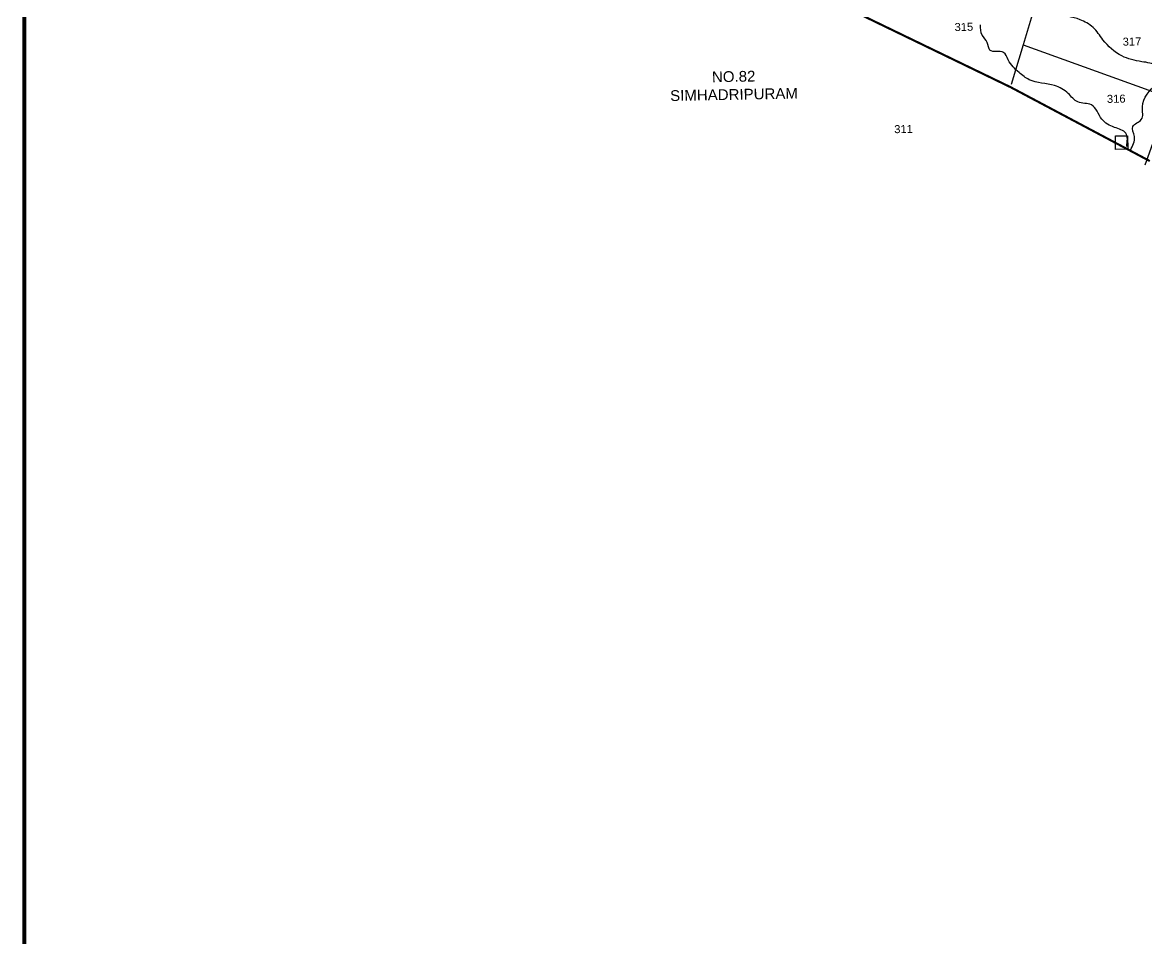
# Model space of a CAD drawing. Header units: inches. Extents: x 189567 to 214261, y 1613610 to 1624610.
# Drawn here: x 189567 to 191674, y 1617288 to 1619006 of the extents above; entities that cross this region are included whole.
import ezdxf
from ezdxf.enums import TextEntityAlignment as Align

# ---------------------------------------------------------------- set-up
doc = ezdxf.new("R2010")
doc.units = ezdxf.units.IN
doc.header["$LTSCALE"] = 15
doc.header["$MEASUREMENT"] = 0
for name, color, linetype in [('PLOT', 7, 'Continuous'), ('PLOT NOS', 7, 'Continuous'), ('STREAM', 4, 'Continuous'), ('text2', 7, 'Continuous'), ('VILLAGE BOUNADRY STONES', 1, 'Continuous'), ('VILLAGE BOUNDRY', 5, 'Continuous')]:
    doc.layers.add(name, color=color, linetype=linetype)
doc.styles.get("Standard").update_dxf_attribs({"font": 'arial.ttf'})

msp = doc.modelspace()

# ---------------------------------------------------------------- linework, layer by layer
at = {"layer": 'PLOT'}
for points in [[(191443.2, 1618963.9), (191716.8, 1618865.4), (191752.6, 1618994.7), (191780.1, 1619075.2)], [(191461.7, 1619026.5), (191443.2, 1618963.9), (191420.6, 1618889.6)], [(191716.8, 1618865.4), (191671, 1618738.1)]]:
    msp.add_lwpolyline(points, dxfattribs=at)
at = {"layer": 'STREAM'}
for points in [[(191644.3, 1618766.2), (191651.6, 1618791.9), (191648.8, 1618810.9), (191664.7, 1618823.7), (191666.6, 1618847.5), (191693.7, 1618891.5), (191708.2, 1618910.8), (191702.6, 1618955), (191695.7, 1619006.6), (191705, 1619045.5), (191694.1, 1619120.2), (191657.8, 1619180.2), (191622.9, 1619228.3), (191600.5, 1619250.5), (191577.5, 1619296.9), (191543.6, 1619323.6), (191503.9, 1619376.4), (191482.2, 1619451.2), (191470.8, 1619483.7), (191451.6, 1619520.2), (191434.7, 1619565.1), (191409.8, 1619652.7), (191396, 1619691.1), (191347.2, 1619714.8), (191322.2, 1619741.7), (191285.6, 1619758.9), (191270.1, 1619791.9), (191248.6, 1619822.4), (191235.8, 1619841.2), (191227.6, 1619863.1), (191206.4, 1619884.1), (191186.3, 1619933), (191157.6, 1619968.7), (191097.7, 1619984.2), (191049.9, 1619991.6), (191024, 1620038.7), (191001.1, 1620085.3), (190992.1, 1620112.6), (190963.9, 1620126.4), (190932.9, 1620157.3), (190925.4, 1620204.8), (190930.3, 1620230.4), (190914.8, 1620261.1), (190907.2, 1620314.3), (190887.7, 1620366.2), (190874.6, 1620400.5), (190863, 1620442.5), (190864.6, 1620487.8), (190866.6, 1620504.5), (190866.1, 1620531.8), (190861.1, 1620541.9), (190870.9, 1620593.8)], [(191708.5, 1618909.6), (191693.7, 1618924.4), (191665.7, 1618932.3), (191628, 1618943.1), (191592.8, 1618973.3), (191574.2, 1618996.5), (191549.8, 1619011.1), (191504.8, 1619023.6), (191487.9, 1619031.9), (191472.1, 1619048.2), (191467.6, 1619068.2), (191443.6, 1619092.3), (191411.8, 1619112.8), (191392.7, 1619123.1), (191379.6, 1619135.3), (191369.3, 1619143), (191340.8, 1619148.5), (191318.1, 1619165.9), (191304.2, 1619179.2)], [(191637.3, 1618773.3), (191635.6, 1618798.1), (191614.2, 1618809.1), (191590.9, 1618824.4), (191571.1, 1618851.2), (191545.5, 1618856.8), (191527.7, 1618872.7), (191502, 1618887.4), (191454.6, 1618898.5), (191435.6, 1618912.1), (191415.2, 1618935.9), (191406.4, 1618949.6), (191381, 1618953.9), (191375.8, 1618968.3), (191366.5, 1618982.1), (191363.1, 1619001.3)]]:
    msp.add_spline(points, degree=3, dxfattribs=at)
at = {"layer": 'text2', "color": 5, "const_width": 7}
msp.add_lwpolyline([(198633.6, 1616572.1), (189570.7, 1616572.1), (189570.7, 1624123.6), (198633.6, 1624123.6)], close=True, dxfattribs=at)
at = {"layer": 'VILLAGE BOUNADRY STONES'}
msp.add_lwpolyline([(191616, 1618793), (191638.9, 1618793.5), (191639.4, 1618768.2), (191616.5, 1618767.8)], close=True, dxfattribs=at)
at = {"layer": 'VILLAGE BOUNDRY', "color": 5, "const_width": 4}
msp.add_lwpolyline([(189640.6, 1619858), (189706.9, 1619822.3), (189762.3, 1619787.8), (189801.6, 1619771.2), (189896, 1619722.6), (189937.9, 1619701), (190002.4, 1619609.7), (190104, 1619465.5), (190112.7, 1619445.9), (190163, 1619331.3), (190136.9, 1619262), (190163, 1619331.3), (190322.2, 1619312), (190391, 1619282.1), (190625.7, 1619223.9), (190687.2, 1619212.4), (190766.6, 1619181.2), (190889.3, 1619148.1), (190924.6, 1619138.6), (190976.9, 1619098.5), (191153, 1619013.4), (191420, 1618884.3), (191680.6, 1618745.9)], dxfattribs=at)

# ---------------------------------------------------------------- texts
at = {"layer": 'PLOT NOS'}
for s, p in [('315', (191332, 1618997.6)), ('317', (191647.2, 1618970.1)), ('316', (191617.6, 1618862.8)), ('311', (191218.9, 1618806))]:
    msp.add_text(s, height=15, rotation=1.1012, dxfattribs=at).set_placement(p, align=Align.MIDDLE_CENTER)
at = {"layer": 'text2', "color": 1, "insert": (190780.5, 1618912.3), "char_height": 20.177, "width": 239.602, "attachment_point": 1, "rotation": 1.1012}
msp.add_mtext('\\pxqc;NO.82 SIMHADRIPURAM', dxfattribs=at)

doc.saveas('drawing.dxf')
